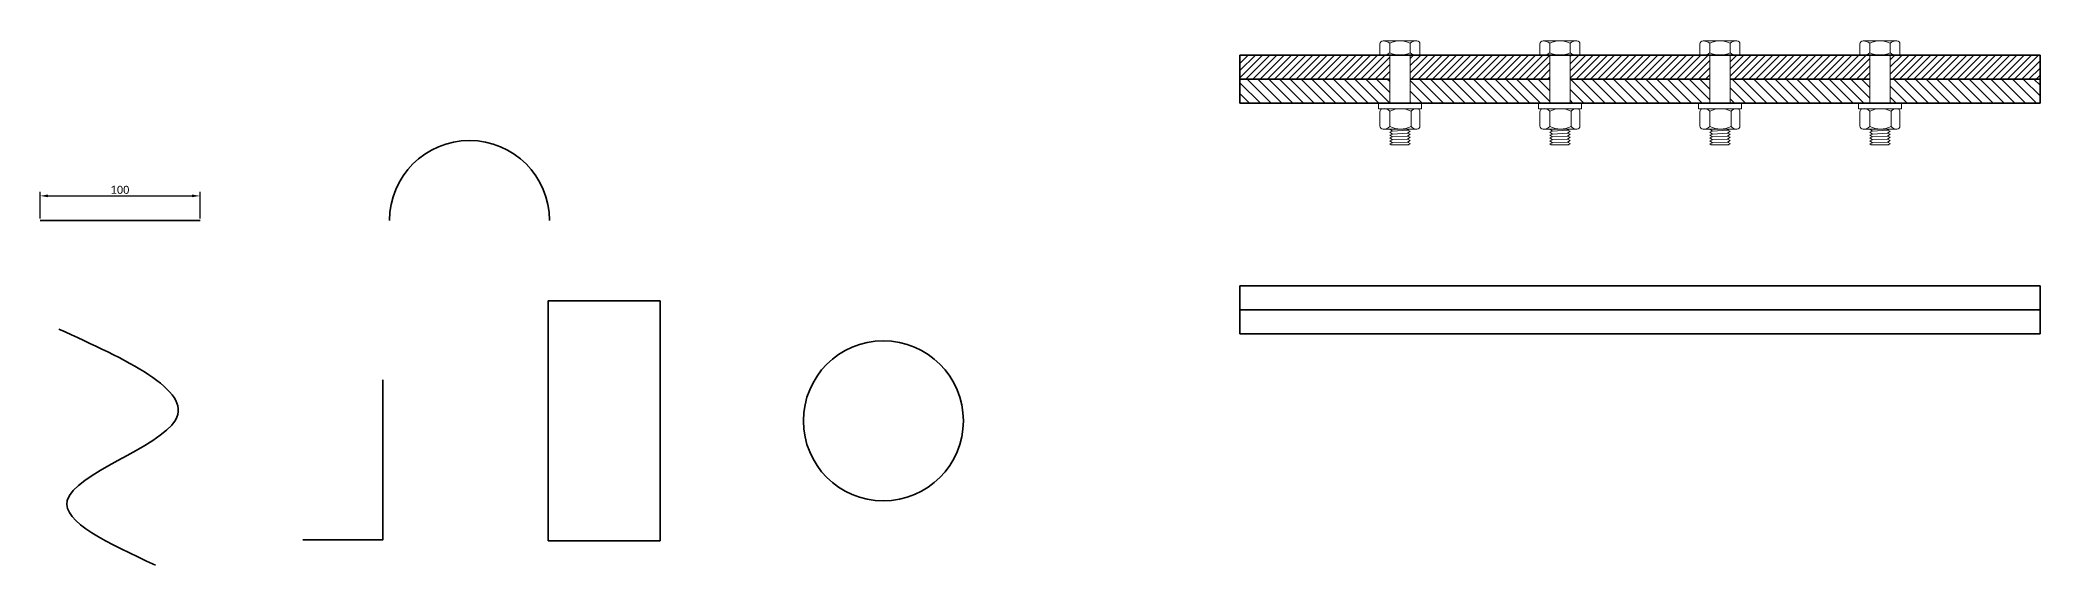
# Model space of a CAD drawing. Header units: millimetres. Extents: x 1086 to 3237, y 1111 to 1586.
# Drawn here: x 1086 to 2336, y 1230 to 1559 of the extents above; entities that cross this region are included whole.
import ezdxf

# ---------------------------------------------------------------- set-up
doc = ezdxf.new("R2010")
doc.units = ezdxf.units.MM
doc.header["$PDMODE"] = 34
for name, color, linetype, lineweight in [('Bloco', 160, 'Continuous', 9), ('Contorno', 7, 'Continuous', 35), ('Cotas', 1, 'Continuous', 9), ('Hachura', 1, 'Continuous', 9)]:
    doc.layers.add(name, color=color, linetype=linetype, lineweight=lineweight)
doc.styles.get("Standard").update_dxf_attribs({"font": 'arial.ttf'})
doc.dimstyles.new('ISO-25', dxfattribs={"dimscale": 2, "dimtxt": 2.5, "dimasz": 2.5, "dimexe": 1.25, "dimexo": 0.625, "dimtad": 1, "dimtxsty": 'Standard', "dimcen": 2.5, "dimadec": 0, "dimazin": 0, "dimtfac": 1, "dimtmove": 0, "dimatfit": 3, "dimfxl": 1, "dimarcsym": 0})

# ---------------------------------------------------------------- blocks, each defined once
blk = doc.blocks.new('*D2')
at = {"layer": 'Cotas', "color": 0, "lineweight": -2, "transparency": 16777216}
for p, q in [((1085.8, 1446.9), (1085.8, 1463.5)), ((1185.8, 1446.9), (1185.8, 1463.5)), ((1090.8, 1461), (1180.8, 1461))]:
    blk.add_line(p, q, dxfattribs=at)
at = {"layer": 'Cotas', "color": 0, "transparency": 16777216}
for points in [[(1090.8, 1461.9), (1090.8, 1460.2), (1085.8, 1461)], [(1180.8, 1461.9), (1180.8, 1460.2), (1185.8, 1461)]]:
    blk.add_solid(points, dxfattribs=at)
at = {"layer": 'Defpoints', "color": 0, "transparency": 16777216}
for p in [(1185.8, 1461), (1085.8, 1445.6), (1185.8, 1445.6)]:
    blk.add_point(p, dxfattribs=at)
at = {"layer": 'Cotas', "color": 0, "transparency": 16777216, "insert": (1135.8, 1464.8), "char_height": 5, "attachment_point": 5}
blk.add_mtext('100', dxfattribs=at)
blk = doc.blocks.new('parafuso')
at = {"layer": 'Bloco'}
for p, q in [((-5.7, -46.2), (-6.4, -46.4)), ((-6.4, -46.4), (-4.7, -47.6)), ((-4.7, -47.6), (-6.4, -48.2)), ((-6.4, -48.2), (-4.7, -49.4)), ((-4.7, -49.4), (-6.4, -50))]:
    blk.add_line(p, q, dxfattribs=at)
for points in [[(-12.5, 0), (12.5, 0), (12.5, 7, 0.414214), (10.5, 9), (-10.5, 9, 0.414214), (-12.5, 7), (-12.5, 0)], [(10.5, 9, 0.142148), (6.3, 7.5, 0.23622), (-6.4, 7.5, 0.142148), (-10.5, 9)], [(9.9, -33.5, 0.175177), (6.9, -35), (6.9, -44.7, 0.175177), (9.9, -46.2)]]:
    blk.add_lwpolyline(points, format="xyb", dxfattribs=at)
for points in [[(-6.4, -30), (-6.4, 0)], [(-6.4, 1.5), (-6.4, 7.5)], [(-6.3, -30), (6.4, -30), (6.3, 0)], [(6.3, 1.5), (6.3, 7.5)], [(6.4, -30), (-6.4, -30)], [(-6.3, -35), (-6.3, -44.7)], [(3.8, -30), (3.8, -30)], [(5.7, -46.2), (4.7, -46.9), (6.3, -47.6), (4.7, -48.8), (6.3, -49.5), (4.7, -50.7), (6.3, -51.4), (4.7, -52.6), (6.3, -53.3), (4.7, -54.5), (6.3, -55.3), (5.3, -56), (-5.5, -56), (-5.5, -56), (-6.4, -55.4), (-4.7, -54.8), (-6.4, -53.6), (-4.7, -53), (-6.4, -51.8), (-4.7, -51.2), (-6.4, -50)], [(4.7, -46.9), (-4.7, -47.6)], [(4.7, -48.8), (-4.7, -49.4)], [(-4.7, -51.2), (4.7, -50.7)], [(-4.7, -53), (4.7, -52.6)], [(-4.7, -54.8), (4.7, -54.5)]]:
    blk.add_lwpolyline(points, dxfattribs=at)
for points in [[(-13.5, -33.5), (13.5, -33.5), (13.5, -30), (-13.5, -30)], [(6.4, -30), (6.4, -30)]]:
    blk.add_lwpolyline(points, close=True, dxfattribs=at)
blk.add_lwpolyline([(12.5, -44.2, -0.414214), (10.5, -46.2), (-10.5, -46.2, -0.414214), (-12.5, -44.2), (-12.5, -35.5, -0.414214), (-10.5, -33.5), (10.5, -33.5, -0.414214), (12.5, -35.5)], format="xyb", close=True, dxfattribs=at)
for centre, radius, start, end in [((-11, 7.9), 7.92, 273.6917, 306.0527), ((0, 14.2), 14.2, 243.4184, 296.5816), ((11, 7.9), 7.92, 233.9473, 266.3083), ((-9.9, -38.4), 4.97, 43.7456, 105.218), ((0.3, -48.8), 15.3, 64.4155, 115.5845), ((-9.9, -41.3), 4.97, 254.782, 316.2544), ((0.3, -30.9), 15.3, 244.4155, 295.5845)]:
    blk.add_arc(centre, radius, start, end, dxfattribs=at)

msp = doc.modelspace()

# ---------------------------------------------------------------- hatches: boundary and pattern name
at = {"layer": 'Hachura'}
h = msp.add_hatch(dxfattribs=at)
h.set_pattern_fill('ANSI31', color=256)
h.paths.add_polyline_path([(1929.411, 1549.063), (1923.261, 1549.063), (1835.761, 1549.063), (1835.761, 1534.063), (1929.406, 1534.063)])
h.paths.add_polyline_path([(2029.411, 1549.063), (2023.261, 1549.063), (1942.111, 1549.063), (1942.111, 1534.063), (2029.406, 1534.063)])
h.paths.add_polyline_path([(2129.411, 1549.063), (2123.261, 1549.063), (2042.111, 1549.063), (2042.111, 1534.063), (2129.406, 1534.063)])
h.paths.add_polyline_path([(2229.411, 1549.063), (2223.261, 1549.063), (2142.111, 1549.063), (2142.111, 1534.063), (2229.406, 1534.063)])
h.paths.add_polyline_path([(2335.761, 1549.063), (2242.111, 1549.063), (2242.111, 1534.063), (2335.761, 1534.063)])
h = msp.add_hatch(dxfattribs=at)
h.set_pattern_fill('ANSI31', color=256, scale=1.5, angle=90)
h.paths.add_polyline_path([(1929.406, 1534.063), (1835.761, 1534.063), (1835.761, 1519.063), (1929.401, 1519.063)])
h.paths.add_polyline_path([(2029.406, 1534.063), (1942.111, 1534.063), (1942.112, 1519.063), (2029.401, 1519.063)])
h.paths.add_polyline_path([(2129.406, 1534.063), (2042.111, 1534.063), (2042.112, 1519.063), (2049.262, 1519.063), (2129.401, 1519.063)])
h.paths.add_polyline_path([(2229.406, 1534.063), (2142.111, 1534.063), (2142.112, 1519.063), (2229.401, 1519.063)])
h.paths.add_polyline_path([(2335.761, 1534.063), (2242.111, 1534.063), (2242.112, 1519.063), (2249.262, 1519.063), (2335.761, 1519.063)])

# ---------------------------------------------------------------- linework, layer by layer
at = {"layer": 'Contorno'}
for p, q in [((2335.761, 1549.063), (1835.761, 1549.063)), ((1835.761, 1549.063), (1835.761, 1519.063)), ((2335.761, 1519.063), (2335.761, 1549.063)), ((1835.761, 1534.063), (1929.406, 1534.063)), ((1942.111, 1534.063), (2029.406, 1534.063)), ((2042.111, 1534.063), (2129.406, 1534.063)), ((2142.111, 1534.063), (2229.406, 1534.063)), ((2242.111, 1534.063), (2335.761, 1534.063)), ((1835.761, 1519.063), (2335.761, 1519.063)), ((1085.78, 1445.627), (1185.78, 1445.627)), ((2335.761, 1404.651), (1835.761, 1404.651)), ((1835.761, 1404.651), (1835.761, 1374.651)), ((2335.761, 1374.651), (2335.761, 1404.651)), ((1835.761, 1389.651), (2335.761, 1389.651)), ((1835.761, 1374.651), (2335.761, 1374.651))]:
    msp.add_line(p, q, dxfattribs=at)
msp.add_lwpolyline([(1403.292, 1245.301), (1473.292, 1245.301), (1473.292, 1395.301), (1403.292, 1395.301)], close=True, dxfattribs=at)
msp.add_lwpolyline([(1250.112, 1245.963), (1300.112, 1245.963), (1300.112, 1345.963)], dxfattribs=at)
msp.add_circle((1612.887, 1320.301), 50, dxfattribs=at)
msp.add_arc((1354.215, 1445.627), 50, 0, 180, dxfattribs=at)
msp.add_spline([(1097.53, 1377.745), (1170.48, 1320.803), (1102.836, 1270.483), (1157.88, 1230.094)], degree=3, dxfattribs=at)

# ---------------------------------------------------------------- block references
for p in [(1935.761, 1549.063), (2035.761, 1549.063), (2135.761, 1549.063), (2235.761, 1549.063)]:
    msp.add_blockref('parafuso', p, dxfattribs=at)

# ---------------------------------------------------------------- dimensions: what is measured, and where the dimension line sits
at = {"layer": 'Cotas'}
dim = msp.add_linear_dim(base=(1185.78, 1461.046), p1=(1085.78, 1445.627), p2=(1185.78, 1445.627), dimstyle='ISO-25', dxfattribs=at)
dim.commit()
dim.dimension.update_dxf_attribs({"geometry": '*D2', "text_midpoint": (1135.78, 1464.849)})

doc.saveas('drawing.dxf')
